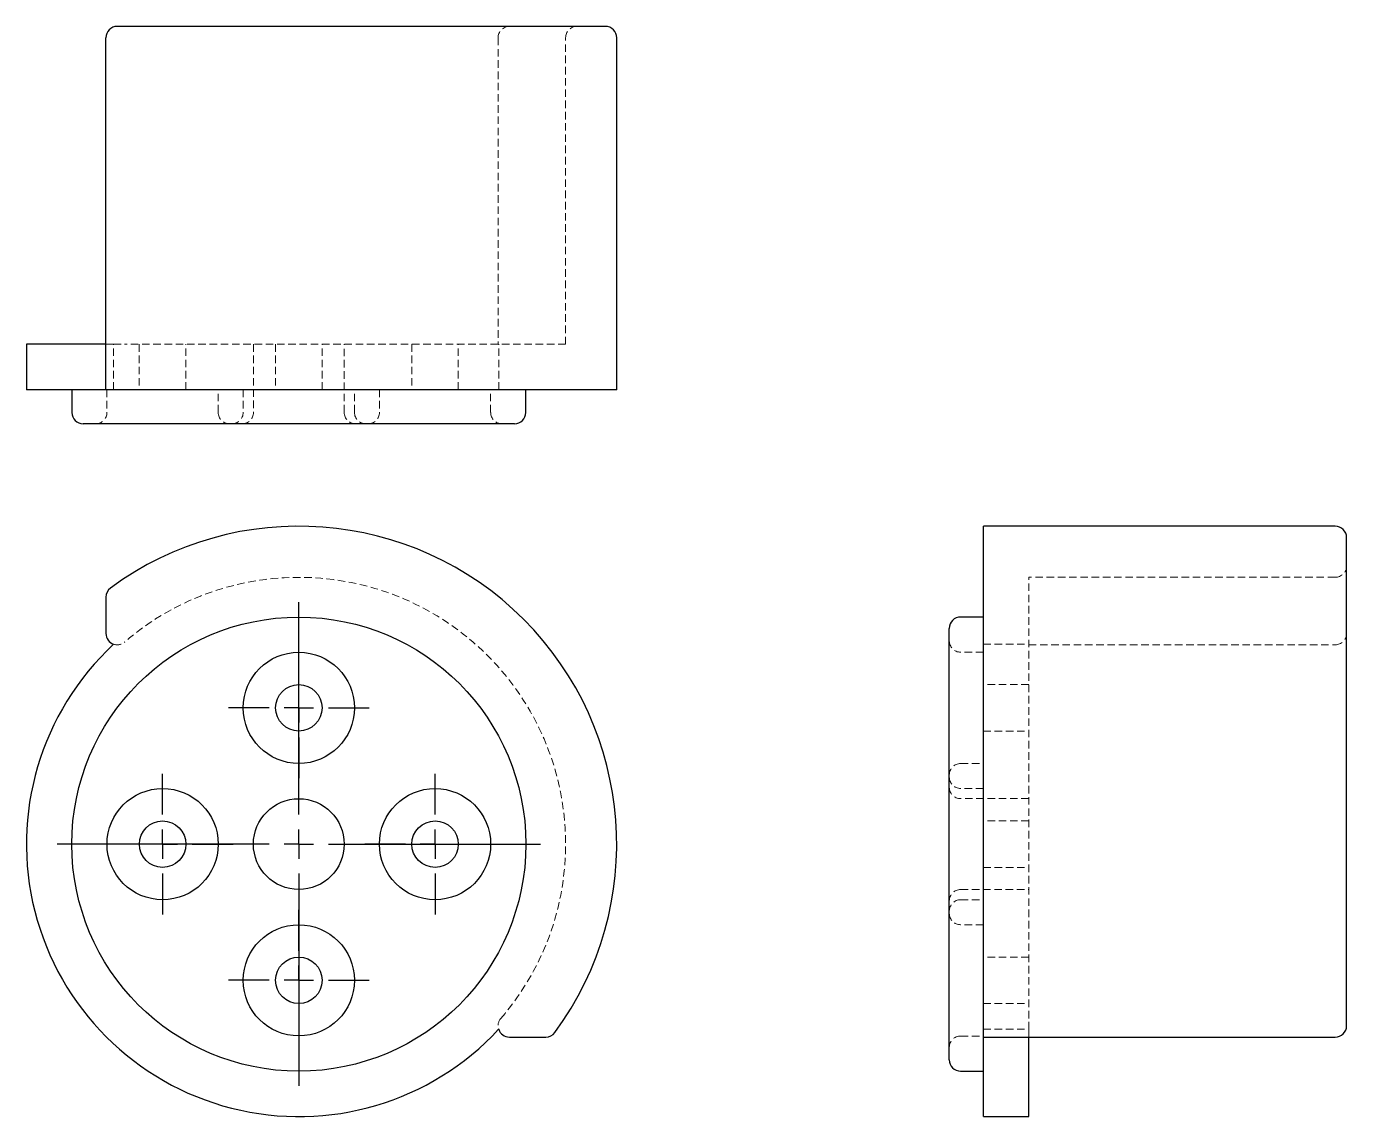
# Model space of a CAD drawing. Header units: millimetres. Extents: x 33 to 257, y 7 to 192.
import ezdxf

# ---------------------------------------------------------------- set-up
doc = ezdxf.new("R2010")
doc.units = ezdxf.units.MM
doc.linetypes.add('HIDDEN', pattern=[1.905, 1.27, -0.635])
doc.layers.add('10', color=7, linetype='Continuous')

# ---------------------------------------------------------------- blocks, each defined once
blk = doc.blocks.new('SW_CENTERMARKSYMBOL_0')
at = {"layer": '10', "color": 0}
for p, q in [((0, 5), (0, 40.96)), ((0, 0), (0, 2.5)), ((-5, 0), (-40.96, 0)), ((0, 0), (-2.5, 0)), ((0, 0), (0, -2.5)), ((0, 0), (2.5, 0)), ((5, 0), (40.96, 0)), ((0, -5), (0, -40.96))]:
    blk.add_line(p, q, dxfattribs=at)
blk = doc.blocks.new('SW_CENTERMARKSYMBOL_1')
at = {"layer": '10', "color": 0}
for p, q in [((0, 5), (0, 11.92)), ((0, 0), (0, 2.5)), ((-5, 0), (-11.92, 0)), ((0, 0), (-2.5, 0)), ((0, 0), (0, -2.5)), ((0, 0), (2.5, 0)), ((5, 0), (11.92, 0)), ((0, -5), (0, -11.92))]:
    blk.add_line(p, q, dxfattribs=at)
blk = doc.blocks.new('SW_CENTERMARKSYMBOL_2')
at = {"layer": '10', "color": 0}
for p, q in [((0, 5), (0, 11.92)), ((0, 0), (0, 2.5)), ((-5, 0), (-11.92, 0)), ((0, 0), (-2.5, 0)), ((0, 0), (0, -2.5)), ((0, 0), (2.5, 0)), ((5, 0), (11.92, 0)), ((0, -5), (0, -11.92))]:
    blk.add_line(p, q, dxfattribs=at)
blk = doc.blocks.new('SW_CENTERMARKSYMBOL_3')
at = {"layer": '10', "color": 0}
for p, q in [((0, 5), (0, 11.92)), ((0, 0), (0, 2.5)), ((-5, 0), (-11.92, 0)), ((0, 0), (-2.5, 0)), ((0, 0), (0, -2.5)), ((0, 0), (2.5, 0)), ((5, 0), (11.92, 0)), ((0, -5), (0, -11.92))]:
    blk.add_line(p, q, dxfattribs=at)
blk = doc.blocks.new('SW_CENTERMARKSYMBOL_4')
at = {"layer": '10', "color": 0}
for p, q in [((0, 5), (0, 11.92)), ((0, 0), (0, 2.5)), ((-5, 0), (-11.92, 0)), ((0, 0), (-2.5, 0)), ((0, 0), (0, -2.5)), ((0, 0), (2.5, 0)), ((5, 0), (11.92, 0)), ((0, -5), (0, -11.92))]:
    blk.add_line(p, q, dxfattribs=at)

msp = doc.modelspace()

# ---------------------------------------------------------------- linework, layer by layer
at = {"color": 7, "linetype": 'Continuous', "lineweight": 25}
for p, q in [((131.08, 191.65), (48.38, 191.65)), ((46.46, 130.12), (46.46, 189.73)), ((133, 130.12), (133, 189.73)), ((33, 137.81), (33, 130.12)), ((46.46, 137.81), (33, 137.81)), ((46.46, 130.12), (33, 130.12)), ((40.69, 130.12), (40.69, 126.27)), ((47.25, 130.12), (46.46, 130.12)), ((133, 130.12), (47.25, 130.12)), ((117.62, 126.27), (117.62, 130.12)), ((115.69, 124.35), (42.62, 124.35)), ((254.73, 107), (195.12, 107)), ((195.12, 21.25), (195.12, 107)), ((256.65, 22.38), (256.65, 105.08)), ((46.46, 94.98), (46.46, 88.83)), ((189.35, 53.15), (189.35, 89.69)), ((195.12, 91.62), (191.27, 91.62)), ((189.35, 16.62), (189.35, 53.15)), ((114.83, 20.46), (120.98, 20.46)), ((195.12, 20.46), (195.12, 21.25)), ((195.12, 20.46), (254.73, 20.46)), ((195.12, 7), (195.12, 20.46)), ((202.81, 7), (202.81, 20.46)), ((191.27, 14.69), (195.12, 14.69)), ((195.12, 7), (202.81, 7))]:
    msp.add_line(p, q, dxfattribs=at)
at = {"color": 7, "linetype": 'HIDDEN', "lineweight": 18}
for p, q in [((112.91, 189.73), (112.91, 137.81)), ((124.35, 137.81), (124.35, 189.73)), ((47.78, 137.81), (46.46, 137.81)), ((47.78, 130.12), (47.78, 137.81)), ((47.78, 137.81), (49.64, 137.81)), ((124.35, 137.81), (49.64, 137.81)), ((52.13, 137.81), (52.13, 130.12)), ((60.02, 130.12), (60.02, 137.81)), ((71.46, 137.81), (71.46, 126.27)), ((75.21, 137.81), (75.21, 130.12)), ((83.1, 130.12), (83.1, 137.81)), ((86.85, 126.27), (86.85, 137.81)), ((98.29, 137.81), (98.29, 130.12)), ((106.17, 130.12), (106.17, 137.81)), ((113.01, 130.12), (113.01, 137.81)), ((46.65, 130.12), (46.65, 126.27)), ((65.5, 126.27), (65.5, 130.12)), ((69.73, 130.12), (69.73, 126.27)), ((88.58, 126.27), (88.58, 130.12)), ((92.81, 130.12), (92.81, 126.27)), ((111.65, 126.27), (111.65, 130.12)), ((202.81, 23.64), (202.81, 98.35)), ((254.73, 98.35), (202.81, 98.35)), ((195.12, 85.65), (191.27, 85.65)), ((195.12, 87.01), (202.81, 87.01)), ((202.81, 86.91), (254.73, 86.91)), ((202.81, 80.17), (195.12, 80.17)), ((195.12, 72.29), (202.81, 72.29)), ((191.27, 66.81), (195.12, 66.81)), ((195.12, 62.58), (191.27, 62.58)), ((202.81, 60.85), (191.27, 60.85)), ((202.81, 57.1), (195.12, 57.1)), ((195.12, 49.21), (202.81, 49.21)), ((191.27, 45.46), (202.81, 45.46)), ((191.27, 43.73), (195.12, 43.73)), ((195.12, 39.5), (191.27, 39.5)), ((202.81, 34.02), (195.12, 34.02)), ((195.12, 26.13), (202.81, 26.13)), ((202.81, 21.78), (202.81, 23.64)), ((191.27, 20.65), (195.12, 20.65)), ((195.12, 21.78), (202.81, 21.78)), ((202.81, 20.46), (202.81, 21.78))]:
    msp.add_line(p, q, dxfattribs=at)
at = {"color": 7, "linetype": 'Continuous', "lineweight": 25}
for centre, radius in [((79.15, 53.15), 38.46), ((79.15, 76.23), 9.42), ((79.15, 76.23), 3.94), ((56.08, 53.15), 9.42), ((79.15, 53.15), 7.69), ((102.23, 53.15), 9.42), ((56.08, 53.15), 3.94), ((102.23, 53.15), 3.94), ((79.15, 30.08), 9.42), ((79.15, 30.08), 3.94)]:
    msp.add_circle(centre, radius, dxfattribs=at)
for centre, radius, start, end in [((48.38, 189.73), 1.92, 90, 180), ((131.08, 189.73), 1.92, 0, 90), ((42.62, 126.27), 1.92, 180, 270), ((115.69, 126.27), 1.92, 270, 0), ((79.15, 53.15), 53.85, 323.6588, 126.3412), ((254.73, 105.08), 1.92, 0, 90), ((48.38, 94.98), 1.92, 126.3412, 180), ((191.27, 89.69), 1.92, 90, 180), ((48.38, 88.83), 1.92, 180, 251.7907), ((79.15, 53.15), 46.15, 132.8192, 317.1808), ((254.73, 22.38), 1.92, 270, 0), ((114.83, 22.38), 1.92, 198.2093, 270), ((120.98, 22.38), 1.92, 270, 323.6588), ((191.27, 16.62), 1.92, 180, 270)]:
    msp.add_arc(centre, radius, start, end, dxfattribs=at)
at = {"color": 7, "linetype": 'HIDDEN', "lineweight": 18}
for centre, radius, start, end in [((114.83, 189.73), 1.92, 90, 180), ((126.27, 189.73), 1.92, 90, 180), ((44.73, 126.27), 1.92, 270, 0), ((67.42, 126.27), 1.92, 180, 270), ((67.81, 126.27), 1.92, 270, 0), ((69.54, 126.27), 1.92, 270, 0), ((88.77, 126.27), 1.92, 180, 270), ((90.5, 126.27), 1.92, 180, 270), ((90.88, 126.27), 1.92, 270, 0), ((113.58, 126.27), 1.92, 180, 270), ((254.73, 100.27), 1.92, 270, 360), ((79.15, 53.15), 45.19, 319.2272, 130.7728), ((48.38, 88.83), 1.92, 251.7907, 310.7728), ((191.27, 87.58), 1.92, 180, 270), ((254.73, 88.83), 1.92, 270, 0), ((191.27, 64.88), 1.92, 90, 180), ((191.27, 64.5), 1.92, 180, 270), ((191.27, 62.77), 1.92, 180, 270), ((191.27, 43.54), 1.92, 90, 180), ((191.27, 41.81), 1.92, 90, 180), ((191.27, 41.42), 1.92, 180, 270), ((114.83, 22.38), 1.92, 139.2272, 198.2093), ((191.27, 18.73), 1.92, 90, 180)]:
    msp.add_arc(centre, radius, start, end, dxfattribs=at)

# ---------------------------------------------------------------- block references
at = {"layer": '10'}
for name, p in [('SW_CENTERMARKSYMBOL_0', (79.15, 53.15)), ('SW_CENTERMARKSYMBOL_1', (79.15, 76.23)), ('SW_CENTERMARKSYMBOL_3', (56.08, 53.15)), ('SW_CENTERMARKSYMBOL_2', (102.23, 53.15)), ('SW_CENTERMARKSYMBOL_4', (79.15, 30.08))]:
    msp.add_blockref(name, p, dxfattribs=at)

doc.saveas('drawing.dxf')
